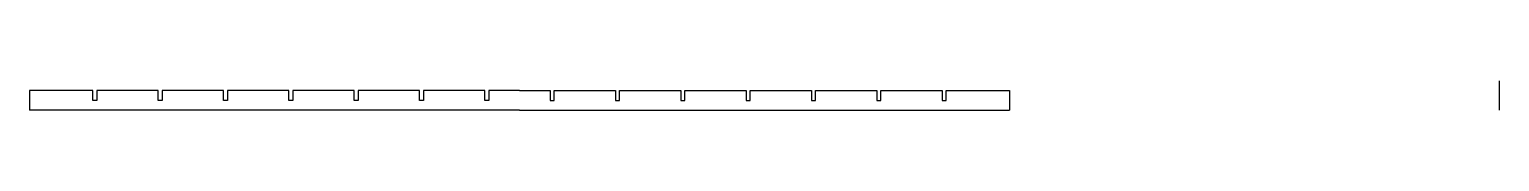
# Model space of a CAD drawing. Header units: millimetres. Extents: x -250 to 500, y 0 to 15.
import ezdxf

# ---------------------------------------------------------------- set-up
doc = ezdxf.new("R2010")
doc.units = ezdxf.units.MM
doc.layers.get('0').update_dxf_attribs({"lineweight": 25, "true_color": 0xffffff})

msp = doc.modelspace()

# ---------------------------------------------------------------- linework, layer by layer
for p, q in [((500, 0), (500, 15)), ((-217.67, 10), (-250, 10)), ((-250, 10), (-250, 0)), ((-217.67, 5), (-217.67, 10)), ((-184.33, 10), (-215.67, 10)), ((-215.67, 10), (-215.67, 5)), ((-184.33, 5), (-184.33, 10)), ((-151, 10), (-182.33, 10)), ((-182.33, 10), (-182.33, 5)), ((-151, 5), (-151, 10)), ((-117.67, 10), (-149, 10)), ((-149, 10), (-149, 5)), ((-117.67, 5), (-117.67, 10)), ((-84.33, 10), (-115.67, 10)), ((-115.67, 10), (-115.67, 5)), ((-84.33, 5), (-84.33, 10)), ((-51, 10), (-82.33, 10)), ((-82.33, 10), (-82.33, 5)), ((-51, 5), (-51, 10)), ((-17.67, 10), (-49, 10)), ((-49, 10), (-49, 5)), ((-17.67, 5), (-17.67, 10)), ((-15.67, 10), (-15.67, 5)), ((0, 10), (-15.67, 10)), ((0, 10), (15.67, 10)), ((15.67, 10), (15.67, 5)), ((17.67, 10), (49, 10)), ((17.67, 5), (17.67, 10)), ((49, 10), (49, 5)), ((51, 10), (82.33, 10)), ((51, 5), (51, 10)), ((82.33, 10), (82.33, 5)), ((84.33, 10), (115.67, 10)), ((84.33, 5), (84.33, 10)), ((115.67, 10), (115.67, 5)), ((117.67, 10), (149, 10)), ((117.67, 5), (117.67, 10)), ((149, 10), (149, 5)), ((151, 10), (182.33, 10)), ((151, 5), (151, 10)), ((182.33, 10), (182.33, 5)), ((184.33, 10), (215.67, 10)), ((184.33, 5), (184.33, 10)), ((215.67, 10), (215.67, 5)), ((217.67, 10), (250, 10)), ((217.67, 5), (217.67, 10)), ((250, 10), (250, 0)), ((0, 0), (-250, 0)), ((-215.67, 5), (-217.67, 5)), ((-182.33, 5), (-184.33, 5)), ((-149, 5), (-151, 5)), ((-115.67, 5), (-117.67, 5)), ((-82.33, 5), (-84.33, 5)), ((-49, 5), (-51, 5)), ((-15.67, 5), (-17.67, 5)), ((0, 0), (250, 0)), ((15.67, 5), (17.67, 5)), ((49, 5), (51, 5)), ((82.33, 5), (84.33, 5)), ((115.67, 5), (117.67, 5)), ((149, 5), (151, 5)), ((182.33, 5), (184.33, 5)), ((215.67, 5), (217.67, 5))]:
    msp.add_line(p, q)

doc.saveas('drawing.dxf')
